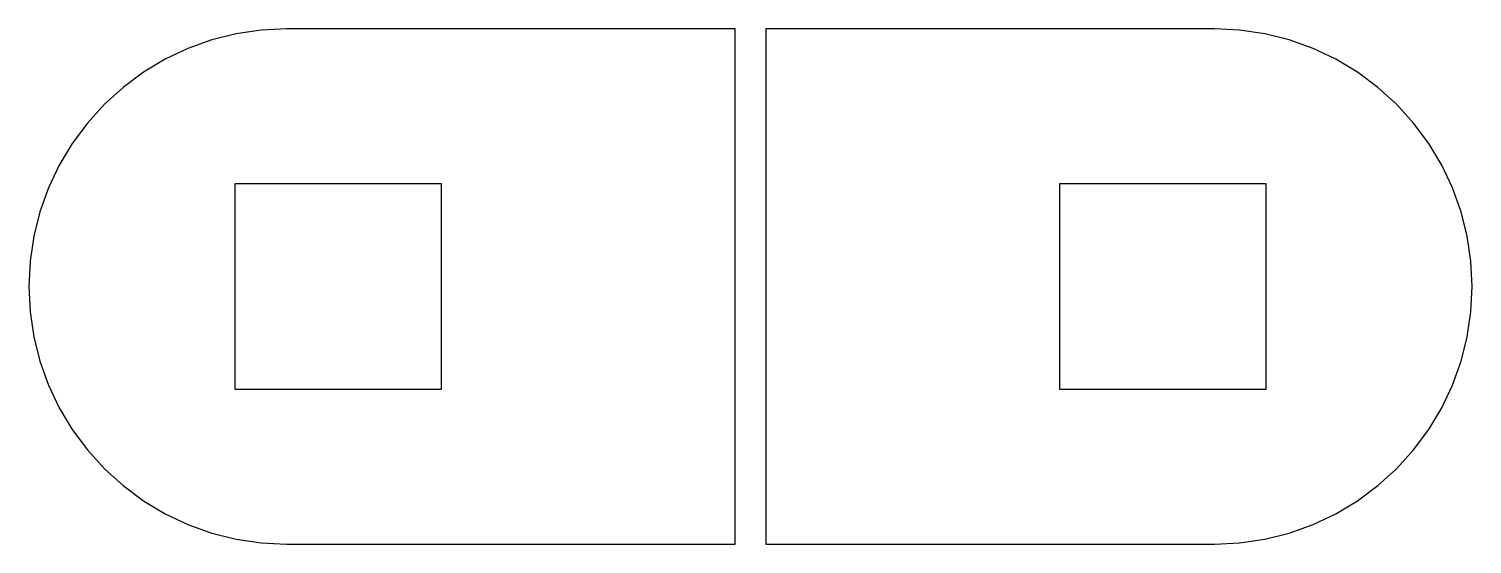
# Model space of a CAD drawing. Extents: x 2 to 16, y 2 to 7.
import ezdxf

# ---------------------------------------------------------------- set-up
doc = ezdxf.new("R2010")
doc.units = 0

msp = doc.modelspace()

# ---------------------------------------------------------------- linework, layer by layer
for p, q in [((3.77429, 6.89235), (3.5433, 6.80969)), ((4.01228, 6.95195), (3.77429, 6.89235)), ((4.25496, 6.98796), (4.01228, 6.95195)), ((4.5, 7), (4.25496, 6.98796)), ((8.85001, 7), (4.5, 7)), ((8.85001, 2), (8.85001, 7)), ((13.5, 7), (9.14999, 7)), ((9.14999, 7), (9.14999, 2)), ((13.745, 6.98796), (13.5, 7)), ((13.9877, 6.95195), (13.745, 6.98796)), ((14.2257, 6.89235), (13.9877, 6.95195)), ((14.4567, 6.80969), (14.2257, 6.89235)), ((3.5433, 6.80969), (3.32152, 6.70479)), ((14.6785, 6.70479), (14.4567, 6.80969)), ((3.32152, 6.70479), (3.11108, 6.57866)), ((14.8889, 6.57866), (14.6785, 6.70479)), ((3.11108, 6.57866), (2.91403, 6.43253)), ((15.086, 6.43253), (14.8889, 6.57866)), ((2.91403, 6.43253), (2.73224, 6.26776)), ((15.2678, 6.26776), (15.086, 6.43253)), ((2.73224, 6.26776), (2.56747, 6.08597)), ((15.4325, 6.08597), (15.2678, 6.26776)), ((2.56747, 6.08597), (2.42134, 5.88892)), ((15.5787, 5.88892), (15.4325, 6.08597)), ((2.42134, 5.88892), (2.29521, 5.67848)), ((15.7048, 5.67848), (15.5787, 5.88892)), ((2.29521, 5.67848), (2.19031, 5.4567)), ((15.8097, 5.4567), (15.7048, 5.67848)), ((4, 3.5), (4, 5.5)), ((4, 5.5), (6, 5.5)), ((6, 5.5), (6, 3.5)), ((12, 3.5), (12, 5.5)), ((12, 5.5), (14, 5.5)), ((14, 5.5), (14, 3.5)), ((2.19031, 5.4567), (2.10765, 5.22571)), ((15.8923, 5.22571), (15.8097, 5.4567)), ((2.10765, 5.22571), (2.04805, 4.98772)), ((15.952, 4.98772), (15.8923, 5.22571)), ((2.04805, 4.98772), (2.01204, 4.74504)), ((15.988, 4.74504), (15.952, 4.98772)), ((2.01204, 4.74504), (2, 4.5)), ((16, 4.5), (15.988, 4.74504)), ((2, 4.5), (2.01204, 4.25496)), ((15.988, 4.25496), (16, 4.5)), ((2.01204, 4.25496), (2.04805, 4.01228)), ((15.952, 4.01228), (15.988, 4.25496)), ((2.04805, 4.01228), (2.10765, 3.77429)), ((15.8923, 3.77429), (15.952, 4.01228)), ((2.10765, 3.77429), (2.19031, 3.5433)), ((15.8097, 3.5433), (15.8923, 3.77429)), ((2.19031, 3.5433), (2.29521, 3.32152)), ((15.7048, 3.32152), (15.8097, 3.5433)), ((6, 3.5), (4, 3.5)), ((14, 3.5), (12, 3.5)), ((2.29521, 3.32152), (2.42134, 3.11108)), ((15.5787, 3.11108), (15.7048, 3.32152)), ((2.42134, 3.11108), (2.56747, 2.91403)), ((15.4325, 2.91403), (15.5787, 3.11108)), ((2.56747, 2.91403), (2.73224, 2.73224)), ((15.2678, 2.73224), (15.4325, 2.91403)), ((2.73224, 2.73224), (2.91403, 2.56747)), ((15.086, 2.56747), (15.2678, 2.73224)), ((2.91403, 2.56747), (3.11108, 2.42134)), ((14.8889, 2.42134), (15.086, 2.56747)), ((3.11108, 2.42134), (3.32152, 2.29521)), ((14.6785, 2.29521), (14.8889, 2.42134)), ((3.32152, 2.29521), (3.5433, 2.19031)), ((14.4567, 2.19031), (14.6785, 2.29521)), ((3.5433, 2.19031), (3.77429, 2.10765)), ((3.77429, 2.10765), (4.01228, 2.04805)), ((13.9877, 2.04805), (14.2257, 2.10765)), ((14.2257, 2.10765), (14.4567, 2.19031)), ((4.01228, 2.04805), (4.25496, 2.01204)), ((4.25496, 2.01204), (4.5, 2)), ((4.5, 2), (8.85001, 2)), ((9.14999, 2), (13.5, 2)), ((13.5, 2), (13.745, 2.01204)), ((13.745, 2.01204), (13.9877, 2.04805))]:
    msp.add_line(p, q)

doc.saveas('drawing.dxf')
